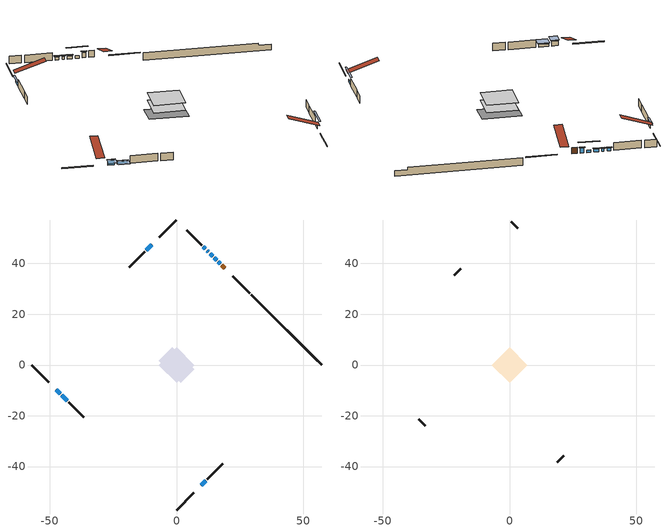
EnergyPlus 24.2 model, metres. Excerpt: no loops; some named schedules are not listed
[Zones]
conditioned space
 floor adiabatic (AdiabaticFloorConstruction): -6.91,0 0,6.91 6.91,0 0,-6.91 z0.61
 floor foundation (Slab1 construction): -6.9,1.72 -1.72,6.9 6.9,-1.72 1.72,-6.9 z-1.83
 wall outside (RimJoist1 construction): 0,-57.13 6.76,-50.37 / -57.13,0 -50.37,-6.76 / 0,57.13 -6.76,50.37 / 28.88,28.24 22.13,35 z0.61:0.91
 wall outside (AdiabaticWallConstruction 1): 19.04,38.09 17.88,39.25 z0.61:2.64
 wall outside (AdiabaticWallConstruction): 17.22,39.91 16.43,40.7 z0.61:2.24; 15.77,41.35 14.93,42.2 z0.61:1.43; 9.84,-47.29 11.54,-45.59 z0.61:1.42; -47.29,-9.84 -45.81,-11.32 z0.61:2.08; -45.16,-11.97 -43.07,-14.06 / 12.57,44.55 12.07,45.06 / 11.42,45.71 10.59,46.54 z0.61:1.47; -9.84,47.28 -11.93,45.2 / 14.27,42.86 13.23,43.9 z0.61:1.5
 wall outside (Wall1 construction): 12.19,-44.94 18.13,-39 / -42.42,-14.71 -36.48,-20.65 / -12.58,44.55 -18.52,38.61 / 9.93,47.2 3.99,53.13 z0.61:3.05
 wall foundation (FoundationWall1 construction): 29.54,27.59,-1.83 29.54,27.59,0.61 54.37,2.76,0.61 54.37,2.76,-0.14 57.13,0,-0.14 57.13,0,-1.83
 window (WindowConstruction 6): 17.22,39.91 16.43,40.7 z0.61:2.23
 window (WindowConstruction 7): 15.77,41.36 14.93,42.2 z0.61:1.42
 window (WindowConstruction 8): 9.84,-47.28 11.53,-45.59 z0.61:1.42
 window (WindowConstruction): -47.28,-9.84 -45.81,-11.32 z0.61:2.08
 window (WindowConstruction 1): -45.16,-11.97 -43.07,-14.06 z0.61:1.47
 window (WindowConstruction 2): -9.84,47.28 -11.93,45.2 z0.61:1.5
 window (WindowConstruction 3): 14.27,42.86 13.23,43.9 z0.61:1.5
 window (WindowConstruction 4): 12.57,44.56 12.07,45.06 z0.61:1.47
 window (WindowConstruction 5): 11.41,45.71 10.59,46.54 z0.61:1.47
 door (Door): 19.04,38.09 17.88,39.25 z0.61:2.64
 ceiling adiabatic (AdiabaticFloorConstruction): 0,-6.91 6.91,0 0,6.91 -6.91,0 z0.61
attic - vented
 floor to conditioned space (Floor1 construction Reversed): -6.9,0 0,6.9 6.9,0 0,-6.9 z3.05
 wall outside (Wall2 construction): 18.79,-38.34 21.47,-35.66 / -35.82,-21.31 -33.14,-23.99 / -19.18,37.95 -21.86,35.27 / 3.34,53.79 0.66,56.47 z0.61:3.05
 roof outside (Roof1 construction): 9.19,-47.94,3.05 2.46,-41.22,6.22 0.69,-42.99,6.22 7.42,-49.71,3.05; -47.94,-9.19,3.05 -41.22,-2.46,6.22 -42.99,-0.69,6.22 -49.71,-7.42,3.05; -9.19,47.94,3.05 -2.46,41.22,6.22 -0.69,42.99,6.22 -7.42,49.71,3.05; 19.7,37.43,3.05 12.97,30.71,6.22 14.75,28.94,6.22 21.47,35.66,3.05
shading: 16.22,40.91 17.43,39.7 17.76,40.02 16.54,41.24 z2.53; 12.99,44.14 17.71,39.42 18.04,39.74 13.32,44.46 z4.16; 13.47,-43.66 7.91,-49.22 8.23,-49.55 13.8,-43.98 z4.16; -45.6,-11.53 -47.5,-9.63 -49.65,-11.79 -47.76,-13.68 z2.38; -42.86,-14.27 -45.37,-11.76 -47.52,-13.92 -45.02,-16.42 z1.77; -12.57,44.56 -9.2,47.93 -9.53,48.25 -12.9,44.88 z2.41; 13.02,44.11 14.48,42.65 14.81,42.97 13.34,44.44 z1.8; 11.86,45.27 12.78,44.34 13.11,44.67 12.19,45.59 z1.77; 10.38,46.75 11.63,45.5 11.95,45.83 10.7,47.08 z1.77
[Building]
Building 1: Terrain=Suburbs
[Site:Location]
Cold Lake AP_AB: Latitude {deg}=54.42; Longitude {deg}=-110.23; Time Zone {hr}=-7; Elevation {m}=541; Keep Site Location Information=Yes
[Site:GroundTemperature:Shallow]
-2.84258, -5.28083, -5.47609, -4.31902, 0.325987, 4.94935, 8.95756, 11.4967, 11.7124, 9.64724, 5.74124, 1.25971
[Site:WaterMainsTemperature]
Calculation Method=Schedule; Temperature Schedule=mains temperature schedule
[Material] Roughness=Rough; Thermal Absorptance=0.9
Name | Thickness {m} | Conductivity {W/m-K} | Density {kg/m3} | Specific Heat {J/kg-K} | Solar Absorptance | Visible Absorptance
asphalt or fiberglass shingles | 0.00635 | 0.162714 | 1121.4 | 1465.45 | 0.4 | 0.4
ceiling loosefill ins | 0.254 | 0.0480833 | 16.02 | 1046.75 | 0.7 | 0.7
ceiling stud and cavity | 0.1397 | 0.294931 | 65.682 | 1177.47 | 0.7 | 0.7
concrete 4.0 in. | 0.1016 | 1.803125 | 2242.8 | 837.4 | 0.7 | 0.7
concrete 8.0 in. | 0.2032 | 1.803125 | 2242.8 | 837.4 | 0.7 | 0.7
door material | 0.04445 | 0.0451087 | 512.64 | 1214.23 | 0.7 | 0.7
exterior vertical ins | 0.0530839 | 0.029427 | 32.04 | 1214.23 | 0.7 | 0.7
floor covering | 0.0127 | 0.0433444 | 54.468 | 1339.84 | 0.6 | 0.6
floor rigid ins; wall rigid ins 1 | 0.512978 | 0.029427 | 32.04 | 1214.23 | 0.7 | 0.7
floor stud and cavity | 0.1397 | 1.75129 | 37.0049 | 1207.88 | 0.7 | 0.7
furniture material conditioned space 1 | 0.1524 | 0.115458 | 640.8 | 1214.23 | 0.6 | 0.6
gypsum board | 0.0127 | 0.160291 | 801 | 837.4 | 0.6 | 0.6
gypsum board 1 | 0.0127 | 0.160291 | 801 | 837.4 | 0.7 | 0.7
osb sheathing 0.5 in. | 0.0127 | 0.115458 | 512.64 | 1214.23 | 0.7 | 0.7
osb sheathing 0.75 in. | 0.01905 | 0.115458 | 512.64 | 1214.23 | 0.7 | 0.7
osb sheathing 2.0 in. | 0.0508 | 0.115458 | 512.64 | 1214.23 | 0.7 | 0.7
rim joist rigid ins; wall rigid ins | 0.051816 | 0.029427 | 32.04 | 1214.23 | 0.7 | 0.7
rim joist stud and cavity | 0.0508 | 0.0496917 | 125.044 | 1163.47 | 0.6 | 0.6
slab rigid ins | 0.000517642 | 0.029427 | 32.04 | 1214.23 | 0.7 | 0.7
wall stud and cavity | 0.1397 | 0.174372 | 139.0536 | 1170.24 | 0.7 | 0.7
wall stud and cavity 1 | 0.0889 | 6.9971 | 50.32683 | 1063.81 | 0.6 | 0.6
wall stud and cavity 2 | 0.0889 | 0.380278 | 52.3479 | 1209.89 | 0.7 | 0.7
wall stud and cavity 3 | 0.0889 | 0.391764 | 83.0341 | 1211.67 | 0.7 | 0.7
wood siding | 0.0254 | 0.102417 | 544.68 | 1172.36 | 0.4 | 0.4
wood siding 1 | 0.00254 | 0.102417 | 544.68 | 1172.36 | 0.4 | 0.4
wood siding 2; wood siding 3; wood siding 4 | 0.0254 | 0.102417 | 544.68 | 1172.36 | 0.7 | 0.7
[WindowMaterial:SimpleGlazingSystem]
Name | U-Factor {W/m2-K} | Solar Heat Gain Coefficient
WindowMaterial | 1.56259 | 0.46
WindowMaterial 1 | 2.78052 | 0.55
WindowMaterial 2 | 2.78165 | 0.56
WindowMaterial 3 | 2.76689 | 0.47
WindowMaterial 4 | 2.77768 | 0.53
WindowMaterial 5 | 2.78222 | 0.67
WindowMaterial 6 | 2.77711 | 0.53
[Construction]
AdiabaticFloorConstruction: floor stud and cavity, floor rigid ins, osb sheathing 0.75 in., floor covering
AdiabaticWallConstruction: wood siding 3, wall rigid ins 1, wall stud and cavity 2, gypsum board
AdiabaticWallConstruction 1: wood siding 4, wall rigid ins 1, wall stud and cavity 2, gypsum board
Door: door material
Floor1 construction Reversed: gypsum board, ceiling stud and cavity, ceiling loosefill ins
FoundationWall1 construction: concrete 8.0 in., gypsum board 1
furniture construction conditioned space 1: furniture material conditioned space 1
PartitionWallConstruction: gypsum board, wall stud and cavity 3, gypsum board
RimJoist1 construction: wood siding 2, rim joist rigid ins, osb sheathing 2.0 in., rim joist stud and cavity
Roof1 construction: asphalt or fiberglass shingles
Slab1 construction: slab rigid ins, concrete 4.0 in.
Wall1 construction: wood siding, wall rigid ins, osb sheathing 0.5 in., wall stud and cavity, gypsum board
Wall2 construction: wood siding 1, wall stud and cavity 1
WindowConstruction: WindowMaterial
WindowConstruction 1: WindowMaterial 1
WindowConstruction 2; WindowConstruction 3: WindowMaterial 2
WindowConstruction 4: WindowMaterial 3
WindowConstruction 5: WindowMaterial 4
WindowConstruction 6: WindowMaterial 5
WindowConstruction 7; WindowConstruction 8: WindowMaterial 6
[Zone] Multiplier=1; Part of Total Floor Area=Yes
Name | Volume {m3}
attic - vented | 49.0484
conditioned space | 477.1
[Space]
Name | Zone | Volume {m3}
attic - vented 1 | attic - vented | 49.0484
conditioned space 1 | conditioned space | 477.1
[ZoneInfiltration:EffectiveLeakageArea]
infil attic - vented 1: Zone or Space=attic - vented 1; Schedule=Always On Discrete; Effective Air Leakage Area {cm2}=3519.51; Stack Coefficient=0.000389984; Wind Coefficient=1.33427e-05
[ZoneMixing]
whole house fan mix: Zone or Space=attic - vented; Schedule=Always On Continuous; Design Flow Rate Calculation Method=Flow/Zone; Design Flow Rate {m3/s}=0; Source Zone or Space=conditioned space
[SurfaceProperty:ExposedFoundationPerimeter]
Slab1: Exposed Perimeter Calculation Method=TotalExposedPerimeter; Total Exposed Perimeter {m}=39.014
[InternalMass] Zone or ZoneList=conditioned space; Space or SpaceList=conditioned space 1
Name | Construction | Surface Area {m2}
furniture mass conditioned space 1 | furniture construction conditioned space 1 | 73.92
partition wall mass | PartitionWallConstruction | 184.8
[Lights]
interior lighting: Zone or ZoneList or Space or SpaceList=conditioned space 1; Schedule=interior lighting schedule; Design Level Calculation Method=LightingLevel; Lighting Level {W}=343.2; Return Air Fraction=0; Fraction Radiant=0.6; Fraction Visible=0.2; Fraction Replaceable=1
[People]
occupants: Zone or ZoneList or Space or SpaceList=conditioned space 1; Number of People Schedule=occupants schedule; Number of People Calculation Method=People; Number of People=3; Fraction Radiant=0.314171; Sensible Heat Fraction=0.56303; Activity Level Schedule=occupants activity schedule; Carbon Dioxide Generation Rate {m3/s-W}=0; Enable ASHRAE 55 Comfort Warnings=No; Mean Radiant Temperature Calculation Type=EnclosureAveraged
[ElectricEquipment] Zone or ZoneList or Space or SpaceList=conditioned space 1; Design Level Calculation Method=EquipmentLevel
Name | Schedule | Design Level {W} | Fraction Latent | Fraction Radiant | Fraction Lost
clothes dryer | clothes dryer schedule | 140.772 | 0.015 | 0.081 | 0.85
clothes washer | clothes washer schedule | 32.1985 | 0.03 | 0.162 | 0.7
cooking range | cooking range schedule | 215.147 | 0.08 | 0.432 | 0.2
dishwasher | dishwasher schedule | 66.8632 | 0.3 | 0.18 | 0.4
fridge | fridge schedule | 72.9452 | 0 | 0.6 | 0
mech vent house fan | mech vent house fan schedule | 0 | 0 | 0 | 1
mech vent house fan cfis | mech vent house fan cfis schedule | 0 | 0 | 0 | 0
misc plug loads | misc plug loads schedule | 494.7 | 0.045 | 0.513 | 0.1
whole house fan | Always On Discrete | 0 | 0 | 0 | 1
[OtherEquipment] Zone or ZoneList or Space or SpaceList=conditioned space 1; Design Level Calculation Method=EquipmentLevel
Name | Fuel Type | Schedule | Design Level {W} | Fraction Latent | Fraction Radiant | Fraction Lost
clothes dryer 1 | Electricity | clothes dryer schedule | 0 | 0.015 | 0.081 | 0.85
cooking range 1 | Electricity | cooking range schedule | 0 | 0.08 | 0.432 | 0.2
general water use latent | None | general water use schedule | 62.594 | 1 | 0 | 0
general water use sensible | None | general water use schedule | -61.6891 | 0 | 0.6 | 0
mech vent house fan latent load | None | Always On Discrete | 0 | 1 | 0 | 0
mech vent house fan sensible load | None | Always On Discrete | 0 | 0 | 0 | 0
water heater energy adjustment1 | NaturalGas | Always On Discrete | 0.01 | 0 | 0 | 1
[ZoneInfiltration:DesignFlowRate] Zone or ZoneList or Space or SpaceList=conditioned space 1; Schedule=Always On Discrete; Design Flow Rate Calculation Method=Flow/Zone; Design Flow Rate {m3/s}=0
infil flow; natural vent flow; whole house fan flow
[AvailabilityManager:Scheduled]
furnace airloop Availability Manager: Schedule=Always On Discrete
[Foundation:Kiva]
Foundation Kiva 1: Initial Indoor Air Temperature {C}=18; Wall Height Above Grade {m}=0.609996; Wall Depth Below Slab {m}=0.2032; Custom Block Material Name 1=exterior vertical ins; Custom Block Depth 1 {m}=2.43998; Custom Block X Position 1 {m}=0.2159; Custom Block Z Position 1 {m}=0
[Foundation:Kiva:Settings]
Soil Conductivity {W/m-K}=0.849921; Soil Density {kg/m3}=1842.3; Soil Specific Heat {J/kg-K}=418.7; Ground Solar Absorptivity=0.9; Ground Thermal Absorptivity=0.9; Ground Surface Roughness {m}=0.03; Far-Field Width {m}=40; Deep-Ground Boundary Condition=ZeroFlux; Deep-Ground Depth {m}=40; Minimum Cell Dimension {m}=0.2; Maximum Cell Growth Coefficient=3; Simulation Timestep=Timestep
[Exterior:Lights]
exterior lighting: Schedule=exterior lighting schedule; Design Level {W}=75.6
[EnergyManagementSystem:GlobalVariable]
furnace_airloop_Fan_RTF
infil_program_Qfan
infil_program_Qinf
natural_vent_program_Qnv
natural_vent_program_Qwhf
[EnergyManagementSystem:Sensor]
Name | Output:Variable or Output:Meter Index Key | Output:Variable or Output:Meter
airflow_gain | infil flow | Infiltration Sensible Heat Gain Energy
airflow_gain_1 | natural vent flow | Infiltration Sensible Heat Gain Energy
airflow_gain_2 | whole house fan flow | Infiltration Sensible Heat Gain Energy
airflow_loss | infil flow | Infiltration Sensible Heat Loss Energy
airflow_loss_1 | natural vent flow | Infiltration Sensible Heat Loss Energy
airflow_loss_2 | whole house fan flow | Infiltration Sensible Heat Loss Energy
clg_load_cond |  | Cooling:EnergyTransfer:Zone:CONDITIONED SPACE
clg_sp_s; clg_sp_s_1 | cooling setpoint | Schedule Value
clothes_dryer_exhaust_0_sch_s | clothes dryer exhaust 0 schedule | Schedule Value
cool_season | cooling season schedule | Schedule Value
htg_load_cond |  | Heating:EnergyTransfer:Zone:CONDITIONED SPACE
htg_sp_s; htg_sp_s_1 | heating setpoint | Schedule Value
ig_ee_conv | clothes dryer | Electric Equipment Convective Heating Energy
ig_ee_conv_2 | cooking range | Electric Equipment Convective Heating Energy
ig_ee_conv_4 | fridge | Electric Equipment Convective Heating Energy
ig_ee_conv_5 | misc plug loads | Electric Equipment Convective Heating Energy
ig_ee_conv_6 | whole house fan | Electric Equipment Convective Heating Energy
ig_ee_rad | clothes dryer | Electric Equipment Radiant Heating Energy
ig_ee_rad_2 | cooking range | Electric Equipment Radiant Heating Energy
ig_ee_rad_4 | fridge | Electric Equipment Radiant Heating Energy
ig_ee_rad_5 | misc plug loads | Electric Equipment Radiant Heating Energy
ig_ee_rad_6 | whole house fan | Electric Equipment Radiant Heating Energy
ig_lgt_conv | interior lighting | Lights Convective Heating Energy
ig_lgt_rad | interior lighting | Lights Radiant Heating Energy
ig_lgt_vis | interior lighting | Lights Visible Radiation Heating Energy
ig_oe_conv | clothes dryer 1 | Other Equipment Convective Heating Energy
ig_oe_conv_1 | cooking range 1 | Other Equipment Convective Heating Energy
ig_oe_conv_2 | general water use latent | Other Equipment Convective Heating Energy
ig_oe_conv_3 | general water use sensible | Other Equipment Convective Heating Energy
ig_oe_conv_4 | water heater energy adjustment1 | Other Equipment Convective Heating Energy
ig_oe_rad | clothes dryer 1 | Other Equipment Radiant Heating Energy
ig_oe_rad_1 | cooking range 1 | Other Equipment Radiant Heating Energy
ig_oe_rad_2 | general water use latent | Other Equipment Radiant Heating Energy
ig_oe_rad_3 | general water use sensible | Other Equipment Radiant Heating Energy
ig_oe_rad_4 | water heater energy adjustment1 | Other Equipment Radiant Heating Energy
ig_ppl_conv | occupants | People Convective Heating Energy
ig_ppl_rad | occupants | People Radiant Heating Energy
im_conv | furniture mass conditioned space 1 | Surface Inside Face Convection Heat Gain Energy
im_conv_1 | partition wall mass | Surface Inside Face Convection Heat Gain Energy
im_ig | furniture mass conditioned space 1 | Surface Inside Face Internal Gains Radiation Heat Gain Energy
im_ig_1 | partition wall mass | Surface Inside Face Internal Gains Radiation Heat Gain Energy
im_lgt | furniture mass conditioned space 1 | Surface Inside Face Lights Radiation Heat Gain Energy
im_lgt_1 | partition wall mass | Surface Inside Face Lights Radiation Heat Gain Energy
im_sol | furniture mass conditioned space 1 | Surface Inside Face Solar Radiation Heat Gain Energy
im_sol_1 | partition wall mass | Surface Inside Face Solar Radiation Heat Gain Energy
im_surf | furniture mass conditioned space 1 | Surface Inside Face Net Surface Thermal Radiation Heat Gain Energy
im_surf_1 | partition wall mass | Surface Inside Face Net Surface Thermal Radiation Heat Gain Energy
mv_conv | mech vent house fan | Electric Equipment Convective Heating Energy
mv_conv_1 | mech vent house fan cfis | Electric Equipment Convective Heating Energy
mv_conv_2 | mech vent house fan latent load | Other Equipment Convective Heating Energy
mv_conv_3 | mech vent house fan sensible load | Other Equipment Convective Heating Energy
mv_rad | mech vent house fan | Electric Equipment Radiant Heating Energy
mv_rad_1 | mech vent house fan cfis | Electric Equipment Radiant Heating Energy
mv_rad_2 | mech vent house fan latent load | Other Equipment Radiant Heating Energy
mv_rad_3 | mech vent house fan sensible load | Other Equipment Radiant Heating Energy
natural_vent_s | natural vent schedule | Schedule Value
out_pb_s |  | Site Outdoor Air Barometric Pressure
out_wt_s |  | Site Outdoor Air Humidity Ratio
site_vw_s |  | Site Wind Speed
ss_back_out | Window1 | Surface Window Shortwave from Zone Back Out Window Heat Transfer Rate
ss_back_out_1 | Window10 | Surface Window Shortwave from Zone Back Out Window Heat Transfer Rate
ss_back_out_2 | Window11 | Surface Window Shortwave from Zone Back Out Window Heat Transfer Rate
ss_back_out_3 | Window2 | Surface Window Shortwave from Zone Back Out Window Heat Transfer Rate
ss_back_out_4 | Window3 | Surface Window Shortwave from Zone Back Out Window Heat Transfer Rate
ss_back_out_5 | Window5 | Surface Window Shortwave from Zone Back Out Window Heat Transfer Rate
ss_back_out_6 | Window7 | Surface Window Shortwave from Zone Back Out Window Heat Transfer Rate
ss_back_out_7 | Window8 | Surface Window Shortwave from Zone Back Out Window Heat Transfer Rate
ss_back_out_8 | Window9 | Surface Window Shortwave from Zone Back Out Window Heat Transfer Rate
ss_conv | Door1 | Surface Inside Face Convection Heat Gain Energy
ss_conv_1 | Window1 | Surface Inside Face Convection Heat Gain Energy
ss_conv_2 | Window10 | Surface Inside Face Convection Heat Gain Energy
ss_conv_3 | Window11 | Surface Inside Face Convection Heat Gain Energy
ss_conv_4 | Window2 | Surface Inside Face Convection Heat Gain Energy
ss_conv_5 | Window3 | Surface Inside Face Convection Heat Gain Energy
ss_conv_6 | Window5 | Surface Inside Face Convection Heat Gain Energy
ss_conv_7 | Window7 | Surface Inside Face Convection Heat Gain Energy
ss_conv_8 | Window8 | Surface Inside Face Convection Heat Gain Energy
ss_conv_9 | Window9 | Surface Inside Face Convection Heat Gain Energy
ss_ig | Door1 | Surface Inside Face Internal Gains Radiation Heat Gain Energy
ss_ig_1 | Window1 | Surface Inside Face Internal Gains Radiation Heat Gain Energy
ss_ig_2 | Window10 | Surface Inside Face Internal Gains Radiation Heat Gain Energy
ss_ig_3 | Window11 | Surface Inside Face Internal Gains Radiation Heat Gain Energy
ss_ig_4 | Window2 | Surface Inside Face Internal Gains Radiation Heat Gain Energy
ss_ig_5 | Window3 | Surface Inside Face Internal Gains Radiation Heat Gain Energy
ss_ig_6 | Window5 | Surface Inside Face Internal Gains Radiation Heat Gain Energy
ss_ig_7 | Window7 | Surface Inside Face Internal Gains Radiation Heat Gain Energy
ss_ig_8 | Window8 | Surface Inside Face Internal Gains Radiation Heat Gain Energy
ss_ig_9 | Window9 | Surface Inside Face Internal Gains Radiation Heat Gain Energy
ss_lgt | Door1 | Surface Inside Face Lights Radiation Heat Gain Energy
ss_sol | Door1 | Surface Inside Face Solar Radiation Heat Gain Energy
ss_surf | Door1 | Surface Inside Face Net Surface Thermal Radiation Heat Gain Energy
ss_surf_1 | Window1 | Surface Inside Face Net Surface Thermal Radiation Heat Gain Energy
ss_surf_2 | Window10 | Surface Inside Face Net Surface Thermal Radiation Heat Gain Energy
ss_surf_3 | Window11 | Surface Inside Face Net Surface Thermal Radiation Heat Gain Energy
ss_surf_4 | Window2 | Surface Inside Face Net Surface Thermal Radiation Heat Gain Energy
ss_surf_5 | Window3 | Surface Inside Face Net Surface Thermal Radiation Heat Gain Energy
ss_surf_6 | Window5 | Surface Inside Face Net Surface Thermal Radiation Heat Gain Energy
ss_surf_7 | Window7 | Surface Inside Face Net Surface Thermal Radiation Heat Gain Energy
ss_surf_8 | Window8 | Surface Inside Face Net Surface Thermal Radiation Heat Gain Energy
ss_surf_9 | Window9 | Surface Inside Face Net Surface Thermal Radiation Heat Gain Energy
ss_trans_in | Window1 | Surface Window Transmitted Solar Radiation Rate
ss_trans_in_1 | Window10 | Surface Window Transmitted Solar Radiation Rate
ss_trans_in_2 | Window11 | Surface Window Transmitted Solar Radiation Rate
ss_trans_in_3 | Window2 | Surface Window Transmitted Solar Radiation Rate
ss_trans_in_4 | Window3 | Surface Window Transmitted Solar Radiation Rate
ss_trans_in_5 | Window5 | Surface Window Transmitted Solar Radiation Rate
ss_trans_in_6 | Window7 | Surface Window Transmitted Solar Radiation Rate
ss_trans_in_7 | Window8 | Surface Window Transmitted Solar Radiation Rate
ss_trans_in_8 | Window9 | Surface Window Transmitted Solar Radiation Rate
ss_trans_out | Window1 | Surface Inside Face Initial Transmitted Diffuse Transmitted Out Window Solar Radiation Rate
ss_trans_out_1 | Window10 | Surface Inside Face Initial Transmitted Diffuse Transmitted Out Window Solar Radiation Rate
ss_trans_out_2 | Window11 | Surface Inside Face Initial Transmitted Diffuse Transmitted Out Window Solar Radiation Rate
ss_trans_out_3 | Window2 | Surface Inside Face Initial Transmitted Diffuse Transmitted Out Window Solar Radiation Rate
ss_trans_out_4 | Window3 | Surface Inside Face Initial Transmitted Diffuse Transmitted Out Window Solar Radiation Rate
ss_trans_out_5 | Window5 | Surface Inside Face Initial Transmitted Diffuse Transmitted Out Window Solar Radiation Rate
ss_trans_out_6 | Window7 | Surface Inside Face Initial Transmitted Diffuse Transmitted Out Window Solar Radiation Rate
ss_trans_out_7 | Window8 | Surface Inside Face Initial Transmitted Diffuse Transmitted Out Window Solar Radiation Rate
ss_trans_out_8 | Window9 | Surface Inside Face Initial Transmitted Diffuse Transmitted Out Window Solar Radiation Rate
s_conv | Floor1 | Surface Inside Face Convection Heat Gain Energy
s_conv_1 | FoundationWall1 | Surface Inside Face Convection Heat Gain Energy
s_conv_10 | Wall1:225 | Surface Inside Face Convection Heat Gain Energy
s_conv_11 | Wall1:315 | Surface Inside Face Convection Heat Gain Energy
s_conv_12 | Wall1:45 | Surface Inside Face Convection Heat Gain Energy
s_conv_2 | inferred conditioned ceiling | Surface Inside Face Convection Heat Gain Energy
s_conv_3 | inferred conditioned floor | Surface Inside Face Convection Heat Gain Energy
s_conv_4 | RimJoist1:135 | Surface Inside Face Convection Heat Gain Energy
s_conv_5 | RimJoist1:225 | Surface Inside Face Convection Heat Gain Energy
s_conv_6 | RimJoist1:315 | Surface Inside Face Convection Heat Gain Energy
s_conv_7 | RimJoist1:45 | Surface Inside Face Convection Heat Gain Energy
s_conv_8 | Slab1 | Surface Inside Face Convection Heat Gain Energy
s_conv_9 | Wall1:135 | Surface Inside Face Convection Heat Gain Energy
s_ig | Floor1 | Surface Inside Face Internal Gains Radiation Heat Gain Energy
s_ig_1 | FoundationWall1 | Surface Inside Face Internal Gains Radiation Heat Gain Energy
s_ig_10 | Wall1:225 | Surface Inside Face Internal Gains Radiation Heat Gain Energy
s_ig_11 | Wall1:315 | Surface Inside Face Internal Gains Radiation Heat Gain Energy
s_ig_12 | Wall1:45 | Surface Inside Face Internal Gains Radiation Heat Gain Energy
s_ig_2 | inferred conditioned ceiling | Surface Inside Face Internal Gains Radiation Heat Gain Energy
s_ig_3 | inferred conditioned floor | Surface Inside Face Internal Gains Radiation Heat Gain Energy
s_ig_4 | RimJoist1:135 | Surface Inside Face Internal Gains Radiation Heat Gain Energy
s_ig_5 | RimJoist1:225 | Surface Inside Face Internal Gains Radiation Heat Gain Energy
s_ig_6 | RimJoist1:315 | Surface Inside Face Internal Gains Radiation Heat Gain Energy
s_ig_7 | RimJoist1:45 | Surface Inside Face Internal Gains Radiation Heat Gain Energy
s_ig_8 | Slab1 | Surface Inside Face Internal Gains Radiation Heat Gain Energy
s_ig_9 | Wall1:135 | Surface Inside Face Internal Gains Radiation Heat Gain Energy
s_lgt | Floor1 | Surface Inside Face Lights Radiation Heat Gain Energy
s_lgt_1 | FoundationWall1 | Surface Inside Face Lights Radiation Heat Gain Energy
s_lgt_10 | Wall1:225 | Surface Inside Face Lights Radiation Heat Gain Energy
s_lgt_11 | Wall1:315 | Surface Inside Face Lights Radiation Heat Gain Energy
s_lgt_12 | Wall1:45 | Surface Inside Face Lights Radiation Heat Gain Energy
s_lgt_2 | inferred conditioned ceiling | Surface Inside Face Lights Radiation Heat Gain Energy
s_lgt_3 | inferred conditioned floor | Surface Inside Face Lights Radiation Heat Gain Energy
s_lgt_4 | RimJoist1:135 | Surface Inside Face Lights Radiation Heat Gain Energy
s_lgt_5 | RimJoist1:225 | Surface Inside Face Lights Radiation Heat Gain Energy
s_lgt_6 | RimJoist1:315 | Surface Inside Face Lights Radiation Heat Gain Energy
s_lgt_7 | RimJoist1:45 | Surface Inside Face Lights Radiation Heat Gain Energy
s_lgt_8 | Slab1 | Surface Inside Face Lights Radiation Heat Gain Energy
s_lgt_9 | Wall1:135 | Surface Inside Face Lights Radiation Heat Gain Energy
s_sol | Floor1 | Surface Inside Face Solar Radiation Heat Gain Energy
s_sol_1 | FoundationWall1 | Surface Inside Face Solar Radiation Heat Gain Energy
s_sol_10 | Wall1:225 | Surface Inside Face Solar Radiation Heat Gain Energy
s_sol_11 | Wall1:315 | Surface Inside Face Solar Radiation Heat Gain Energy
s_sol_12 | Wall1:45 | Surface Inside Face Solar Radiation Heat Gain Energy
s_sol_2 | inferred conditioned ceiling | Surface Inside Face Solar Radiation Heat Gain Energy
s_sol_3 | inferred conditioned floor | Surface Inside Face Solar Radiation Heat Gain Energy
s_sol_4 | RimJoist1:135 | Surface Inside Face Solar Radiation Heat Gain Energy
s_sol_5 | RimJoist1:225 | Surface Inside Face Solar Radiation Heat Gain Energy
s_sol_6 | RimJoist1:315 | Surface Inside Face Solar Radiation Heat Gain Energy
s_sol_7 | RimJoist1:45 | Surface Inside Face Solar Radiation Heat Gain Energy
s_sol_8 | Slab1 | Surface Inside Face Solar Radiation Heat Gain Energy
s_sol_9 | Wall1:135 | Surface Inside Face Solar Radiation Heat Gain Energy
s_surf | Floor1 | Surface Inside Face Net Surface Thermal Radiation Heat Gain Energy
s_surf_1 | FoundationWall1 | Surface Inside Face Net Surface Thermal Radiation Heat Gain Energy
s_surf_10 | Wall1:225 | Surface Inside Face Net Surface Thermal Radiation Heat Gain Energy
